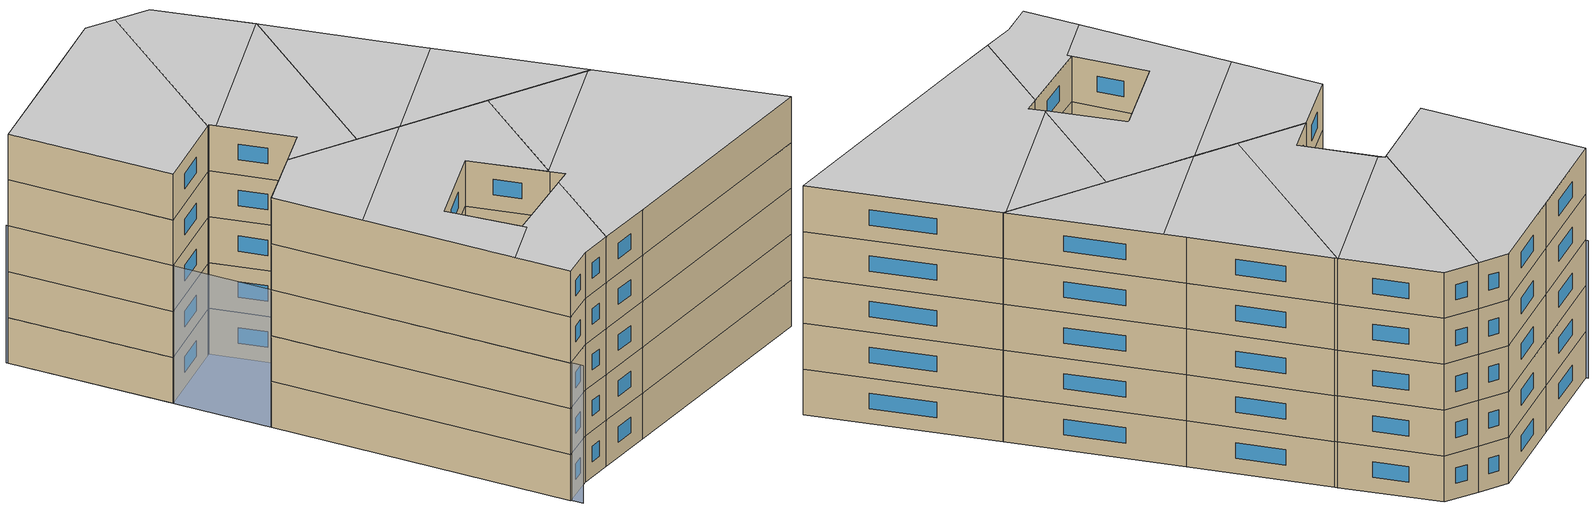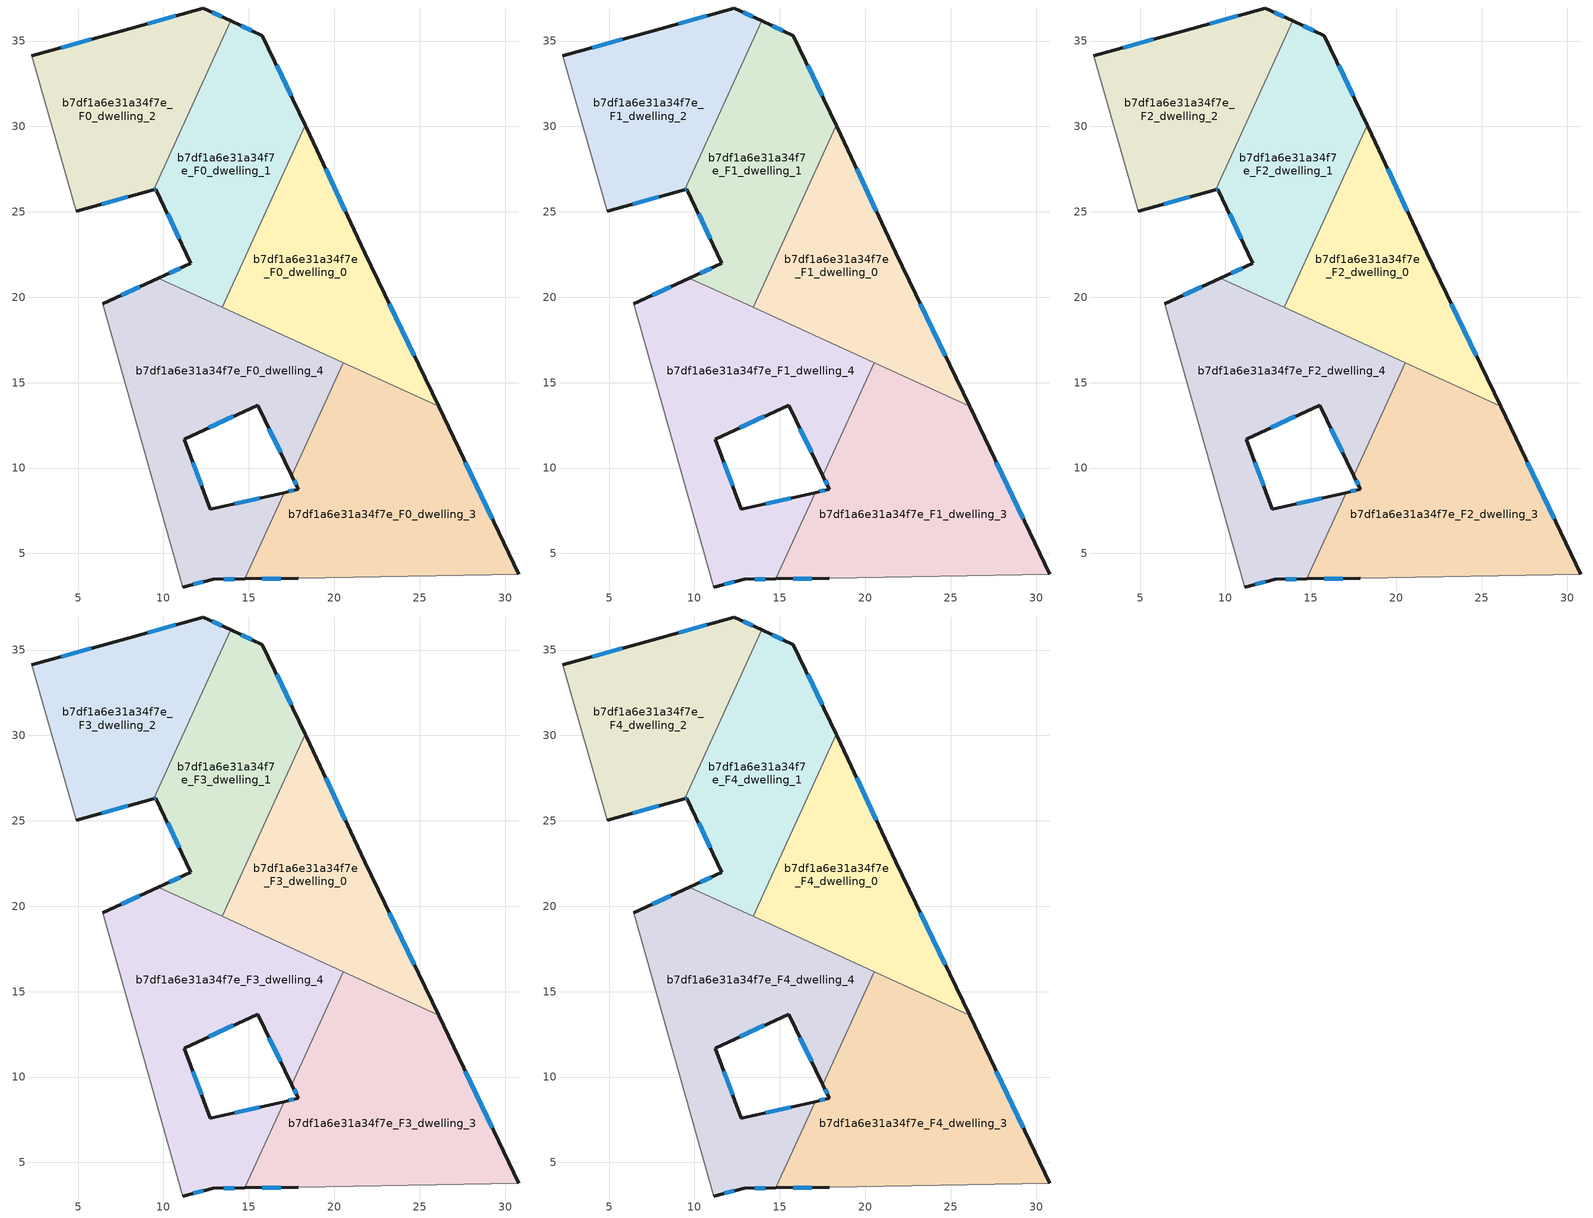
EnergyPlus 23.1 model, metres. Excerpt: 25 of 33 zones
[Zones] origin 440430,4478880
b7df1a6e31a34f7e_F0_dwelling_0
 floor ground (EU_floor_Construction): 18.37,29.95 21.79,22.61 26.11,13.6 13.43,19.4 18.31,30.07 z0
 wall outside (EU_wall_Construction): 26.11,13.6 21.79,22.61 18.37,29.95 18.31,30.07 z0:3
 wall to b7df1a6e31a34f7e_F0_dwelling_1 (EU_wall_Construction): 18.31,30.07 13.43,19.4 z0:3
 wall to b7df1a6e31a34f7e_F0_dwelling_4 (EU_wall_Construction): 13.43,19.4 20.54,16.15 z0:3
 wall to b7df1a6e31a34f7e_F0_dwelling_3 (EU_wall_Construction): 20.54,16.15 26.11,13.6 z0:3
 window (EU_Window_Construction): 20.66,25.04 19.5,27.52 / 24.68,16.59 23.22,19.62 z0.99:2.01
b7df1a6e31a34f7e_F0_dwelling_1
 floor ground (EU_floor_Construction): 15.78,35.31 18.31,30.07 13.43,19.4 9.71,21.11 11.6,21.98 9.56,26.33 9.42,26.29 13.94,36.17 z0
 wall outside (EU_wall_Construction): 18.31,30.07 15.78,35.31 13.94,36.17 / 9.56,26.33 11.6,21.98 9.71,21.11 / 9.56,26.33 9.42,26.29 z0:3
 wall to b7df1a6e31a34f7e_F0_dwelling_2 (EU_wall_Construction): 13.94,36.17 9.42,26.29 z0:3
 wall to b7df1a6e31a34f7e_F0_dwelling_4 (EU_wall_Construction): 9.71,21.11 13.43,19.4 z0:3
 window (EU_Window_Construction): 15.17,35.6 14.55,35.89 / 17.47,31.81 16.62,33.57 / 10.98,21.69 10.34,21.4 / 10.24,24.89 10.93,23.42 / 9.51,26.32 9.47,26.31 z0.99:2.01
b7df1a6e31a34f7e_F0_dwelling_2
 floor ground (EU_floor_Construction): 13.94,36.17 9.42,26.29 4.89,25.03 2.27,34.14 7.49,35.58 12.32,36.94 z0
 wall outside (EU_wall_Construction): 13.94,36.17 12.32,36.94 7.49,35.58 2.27,34.14 / 4.89,25.03 9.42,26.29 z0:3
 wall adiabatic (EU_wall_Construction): 2.27,34.14 4.89,25.03 z0:3
 window (EU_Window_Construction): 10.72,36.49 9.09,36.03 / 13.4,36.43 12.85,36.68 / 6.39,25.45 7.92,25.87 / 5.76,35.1 4,34.62 z0.99:2.01
b7df1a6e31a34f7e_F0_dwelling_3
 floor ground (EU_floor_Construction): 26.11,13.6 30.82,3.78 17.9,3.53 14.75,3.5 17.07,8.56 17.9,8.75 17.52,9.55 20.54,16.15 z0
 wall outside (EU_wall_Construction): 14.75,3.5 17.9,3.53 / 17.52,9.55 17.9,8.75 17.07,8.56 / 30.82,3.78 26.11,13.6 z0:3
 wall to b7df1a6e31a34f7e_F0_dwelling_4 (EU_wall_Construction): 17.07,8.56 14.75,3.5 / 20.54,16.15 17.52,9.55 z0:3
 wall adiabatic (EU_wall_Construction): 17.9,3.53 30.82,3.78 z0:3
 window (EU_Window_Construction): 15.79,3.51 16.86,3.52 / 17.62,8.69 17.34,8.63 / 17.64,9.28 17.77,9.01 / 29.26,7.03 27.67,10.35 z0.99:2.01
b7df1a6e31a34f7e_F0_dwelling_4
 floor ground (EU_floor_Construction): 20.54,16.15 17.52,9.55 15.52,13.68 11.23,11.69 12.74,7.59 17.07,8.56 14.75,3.5 12.92,3.48 11.14,3.03 6.44,19.61 9.71,21.11 z0
 wall outside (EU_wall_Construction): 17.07,8.56 12.74,7.59 11.23,11.69 15.52,13.68 17.52,9.55 / 11.14,3.03 12.92,3.48 14.75,3.5 / 9.71,21.11 6.44,19.61 z0:3
 wall adiabatic (EU_wall_Construction): 6.44,19.61 11.14,3.03 z0:3
 window (EU_Window_Construction): 16.18,12.31 16.85,10.92 / 12.65,12.35 14.09,13.02 / 12.24,8.95 11.73,10.33 / 15.63,8.24 14.17,7.91 / 13.53,3.49 14.14,3.5 / 11.73,3.18 12.33,3.33 / 8.62,20.61 7.52,20.11 z0.99:2.01
b7df1a6e31a34f7e_F1_dwelling_0
 floor to b7df1a6e31a34f7e_F0_dwelling_0 (EU_floor_Construction): 18.37,29.95 21.79,22.61 26.11,13.6 13.43,19.4 18.31,30.07 z3
 wall outside (EU_wall_Construction): 26.11,13.6 21.79,22.61 18.37,29.95 18.31,30.07 z3:6
 wall to b7df1a6e31a34f7e_F1_dwelling_1 (EU_wall_Construction): 18.31,30.07 13.43,19.4 z3:6
 wall to b7df1a6e31a34f7e_F1_dwelling_4 (EU_wall_Construction): 13.43,19.4 20.54,16.15 z3:6
 wall to b7df1a6e31a34f7e_F1_dwelling_3 (EU_wall_Construction): 20.54,16.15 26.11,13.6 z3:6
 window (EU_Window_Construction): 20.66,25.04 19.5,27.52 / 24.68,16.59 23.22,19.62 z3.99:5.01
b7df1a6e31a34f7e_F1_dwelling_1
 floor to b7df1a6e31a34f7e_F0_dwelling_1 (EU_floor_Construction): 15.78,35.31 18.31,30.07 13.43,19.4 9.71,21.11 11.6,21.98 9.56,26.33 9.42,26.29 13.94,36.17 z3
 wall outside (EU_wall_Construction): 18.31,30.07 15.78,35.31 13.94,36.17 / 9.56,26.33 11.6,21.98 9.71,21.11 / 9.56,26.33 9.42,26.29 z3:6
 wall to b7df1a6e31a34f7e_F1_dwelling_2 (EU_wall_Construction): 13.94,36.17 9.42,26.29 z3:6
 wall to b7df1a6e31a34f7e_F1_dwelling_4 (EU_wall_Construction): 9.71,21.11 13.43,19.4 z3:6
 window (EU_Window_Construction): 15.17,35.6 14.55,35.89 / 17.47,31.81 16.62,33.57 / 10.98,21.69 10.34,21.4 / 10.24,24.89 10.93,23.42 / 9.51,26.32 9.47,26.31 z3.99:5.01
b7df1a6e31a34f7e_F1_dwelling_2
 floor to b7df1a6e31a34f7e_F0_dwelling_2 (EU_floor_Construction): 13.94,36.17 9.42,26.29 4.89,25.03 2.27,34.14 7.49,35.58 12.32,36.94 z3
 wall outside (EU_wall_Construction): 13.94,36.17 12.32,36.94 7.49,35.58 2.27,34.14 / 4.89,25.03 9.42,26.29 z3:6
 wall adiabatic (EU_wall_Construction): 2.27,34.14 4.89,25.03 z3:6
 window (EU_Window_Construction): 10.72,36.49 9.09,36.03 / 13.4,36.43 12.85,36.68 / 6.39,25.45 7.92,25.87 / 5.76,35.1 4,34.62 z3.99:5.01
b7df1a6e31a34f7e_F1_dwelling_3
 floor to b7df1a6e31a34f7e_F0_dwelling_3 (EU_floor_Construction): 26.11,13.6 30.82,3.78 17.9,3.53 14.75,3.5 17.07,8.56 17.9,8.75 17.52,9.55 20.54,16.15 z3
 wall outside (EU_wall_Construction): 14.75,3.5 17.9,3.53 / 17.52,9.55 17.9,8.75 17.07,8.56 / 30.82,3.78 26.11,13.6 z3:6
 wall to b7df1a6e31a34f7e_F1_dwelling_4 (EU_wall_Construction): 17.07,8.56 14.75,3.5 / 20.54,16.15 17.52,9.55 z3:6
 wall adiabatic (EU_wall_Construction): 17.9,3.53 30.82,3.78 z3:6
 window (EU_Window_Construction): 15.79,3.51 16.86,3.52 / 17.62,8.69 17.34,8.63 / 17.64,9.28 17.77,9.01 / 29.26,7.03 27.67,10.35 z3.99:5.01
b7df1a6e31a34f7e_F1_dwelling_4
 floor to b7df1a6e31a34f7e_F0_dwelling_4 (EU_floor_Construction): 20.54,16.15 17.52,9.55 15.52,13.68 11.23,11.69 12.74,7.59 17.07,8.56 14.75,3.5 12.92,3.48 11.14,3.03 6.44,19.61 9.71,21.11 z3
 wall outside (EU_wall_Construction): 17.07,8.56 12.74,7.59 11.23,11.69 15.52,13.68 17.52,9.55 / 11.14,3.03 12.92,3.48 14.75,3.5 / 9.71,21.11 6.44,19.61 z3:6
 wall adiabatic (EU_wall_Construction): 6.44,19.61 11.14,3.03 z3:6
 window (EU_Window_Construction): 16.18,12.31 16.85,10.92 / 12.65,12.35 14.09,13.02 / 12.24,8.95 11.73,10.33 / 15.63,8.24 14.17,7.91 / 13.53,3.49 14.14,3.5 / 11.73,3.18 12.33,3.33 / 8.62,20.61 7.52,20.11 z3.99:5.01
b7df1a6e31a34f7e_F2_dwelling_0
 floor to b7df1a6e31a34f7e_F1_dwelling_0 (EU_floor_Construction): 18.37,29.95 21.79,22.61 26.11,13.6 13.43,19.4 18.31,30.07 z6
 wall outside (EU_wall_Construction): 26.11,13.6 21.79,22.61 18.37,29.95 18.31,30.07 z6:9
 wall to b7df1a6e31a34f7e_F2_dwelling_1 (EU_wall_Construction): 18.31,30.07 13.43,19.4 z6:9
 wall to b7df1a6e31a34f7e_F2_dwelling_4 (EU_wall_Construction): 13.43,19.4 20.54,16.15 z6:9
 wall to b7df1a6e31a34f7e_F2_dwelling_3 (EU_wall_Construction): 20.54,16.15 26.11,13.6 z6:9
 window (EU_Window_Construction): 20.66,25.04 19.5,27.52 / 24.68,16.59 23.22,19.62 z6.99:8.01
b7df1a6e31a34f7e_F2_dwelling_1
 floor to b7df1a6e31a34f7e_F1_dwelling_1 (EU_floor_Construction): 15.78,35.31 18.31,30.07 13.43,19.4 9.71,21.11 11.6,21.98 9.56,26.33 9.42,26.29 13.94,36.17 z6
 wall outside (EU_wall_Construction): 18.31,30.07 15.78,35.31 13.94,36.17 / 9.56,26.33 11.6,21.98 9.71,21.11 / 9.56,26.33 9.42,26.29 z6:9
 wall to b7df1a6e31a34f7e_F2_dwelling_2 (EU_wall_Construction): 13.94,36.17 9.42,26.29 z6:9
 wall to b7df1a6e31a34f7e_F2_dwelling_4 (EU_wall_Construction): 9.71,21.11 13.43,19.4 z6:9
 window (EU_Window_Construction): 15.17,35.6 14.55,35.89 / 17.47,31.81 16.62,33.57 / 10.98,21.69 10.34,21.4 / 10.24,24.89 10.93,23.42 / 9.51,26.32 9.47,26.31 z6.99:8.01
b7df1a6e31a34f7e_F2_dwelling_2
 floor to b7df1a6e31a34f7e_F1_dwelling_2 (EU_floor_Construction): 13.94,36.17 9.42,26.29 4.89,25.03 2.27,34.14 7.49,35.58 12.32,36.94 z6
 wall outside (EU_wall_Construction): 13.94,36.17 12.32,36.94 7.49,35.58 2.27,34.14 / 4.89,25.03 9.42,26.29 z6:9
 wall adiabatic (EU_wall_Construction): 2.27,34.14 4.89,25.03 z6:9
 window (EU_Window_Construction): 10.72,36.49 9.09,36.03 / 13.4,36.43 12.85,36.68 / 6.39,25.45 7.92,25.87 / 5.76,35.1 4,34.62 z6.99:8.01
b7df1a6e31a34f7e_F2_dwelling_3
 floor to b7df1a6e31a34f7e_F1_dwelling_3 (EU_floor_Construction): 26.11,13.6 30.82,3.78 17.9,3.53 14.75,3.5 17.07,8.56 17.9,8.75 17.52,9.55 20.54,16.15 z6
 wall outside (EU_wall_Construction): 14.75,3.5 17.9,3.53 / 17.52,9.55 17.9,8.75 17.07,8.56 / 30.82,3.78 26.11,13.6 z6:9
 wall to b7df1a6e31a34f7e_F2_dwelling_4 (EU_wall_Construction): 17.07,8.56 14.75,3.5 / 20.54,16.15 17.52,9.55 z6:9
 wall adiabatic (EU_wall_Construction): 17.9,3.53 30.82,3.78 z6:9
 window (EU_Window_Construction): 15.79,3.51 16.86,3.52 / 17.62,8.69 17.34,8.63 / 17.64,9.28 17.77,9.01 / 29.26,7.03 27.67,10.35 z6.99:8.01
b7df1a6e31a34f7e_F2_dwelling_4
 floor to b7df1a6e31a34f7e_F1_dwelling_4 (EU_floor_Construction): 20.54,16.15 17.52,9.55 15.52,13.68 11.23,11.69 12.74,7.59 17.07,8.56 14.75,3.5 12.92,3.48 11.14,3.03 6.44,19.61 9.71,21.11 z6
 wall outside (EU_wall_Construction): 17.07,8.56 12.74,7.59 11.23,11.69 15.52,13.68 17.52,9.55 / 11.14,3.03 12.92,3.48 14.75,3.5 / 9.71,21.11 6.44,19.61 z6:9
 wall adiabatic (EU_wall_Construction): 6.44,19.61 11.14,3.03 z6:9
 window (EU_Window_Construction): 16.18,12.31 16.85,10.92 / 12.65,12.35 14.09,13.02 / 12.24,8.95 11.73,10.33 / 15.63,8.24 14.17,7.91 / 13.53,3.49 14.14,3.5 / 11.73,3.18 12.33,3.33 / 8.62,20.61 7.52,20.11 z6.99:8.01
b7df1a6e31a34f7e_F3_dwelling_0
 floor to b7df1a6e31a34f7e_F2_dwelling_0 (EU_floor_Construction): 18.37,29.95 21.79,22.61 26.11,13.6 13.43,19.4 18.31,30.07 z9
 wall outside (EU_wall_Construction): 26.11,13.6 21.79,22.61 18.37,29.95 18.31,30.07 z9:12
 wall to b7df1a6e31a34f7e_F3_dwelling_1 (EU_wall_Construction): 18.31,30.07 13.43,19.4 z9:12
 wall to b7df1a6e31a34f7e_F3_dwelling_4 (EU_wall_Construction): 13.43,19.4 20.54,16.15 z9:12
 wall to b7df1a6e31a34f7e_F3_dwelling_3 (EU_wall_Construction): 20.54,16.15 26.11,13.6 z9:12
 window (EU_Window_Construction): 20.66,25.04 19.5,27.52 / 24.68,16.59 23.22,19.62 z9.99:11.01
b7df1a6e31a34f7e_F3_dwelling_1
 floor to b7df1a6e31a34f7e_F2_dwelling_1 (EU_floor_Construction): 15.78,35.31 18.31,30.07 13.43,19.4 9.71,21.11 11.6,21.98 9.56,26.33 9.42,26.29 13.94,36.17 z9
 wall outside (EU_wall_Construction): 18.31,30.07 15.78,35.31 13.94,36.17 / 9.56,26.33 11.6,21.98 9.71,21.11 / 9.56,26.33 9.42,26.29 z9:12
 wall to b7df1a6e31a34f7e_F3_dwelling_2 (EU_wall_Construction): 13.94,36.17 9.42,26.29 z9:12
 wall to b7df1a6e31a34f7e_F3_dwelling_4 (EU_wall_Construction): 9.71,21.11 13.43,19.4 z9:12
 window (EU_Window_Construction): 15.17,35.6 14.55,35.89 / 17.47,31.81 16.62,33.57 / 10.98,21.69 10.34,21.4 / 10.24,24.89 10.93,23.42 / 9.51,26.32 9.47,26.31 z9.99:11.01
b7df1a6e31a34f7e_F3_dwelling_2
 floor to b7df1a6e31a34f7e_F2_dwelling_2 (EU_floor_Construction): 13.94,36.17 9.42,26.29 4.89,25.03 2.27,34.14 7.49,35.58 12.32,36.94 z9
 wall outside (EU_wall_Construction): 13.94,36.17 12.32,36.94 7.49,35.58 2.27,34.14 / 4.89,25.03 9.42,26.29 z9:12
 wall adiabatic (EU_wall_Construction): 2.27,34.14 4.89,25.03 z9:12
 window (EU_Window_Construction): 10.72,36.49 9.09,36.03 / 13.4,36.43 12.85,36.68 / 6.39,25.45 7.92,25.87 / 5.76,35.1 4,34.62 z9.99:11.01
b7df1a6e31a34f7e_F3_dwelling_3
 floor to b7df1a6e31a34f7e_F2_dwelling_3 (EU_floor_Construction): 26.11,13.6 30.82,3.78 17.9,3.53 14.75,3.5 17.07,8.56 17.9,8.75 17.52,9.55 20.54,16.15 z9
 wall outside (EU_wall_Construction): 14.75,3.5 17.9,3.53 / 17.52,9.55 17.9,8.75 17.07,8.56 / 30.82,3.78 26.11,13.6 z9:12
 wall to b7df1a6e31a34f7e_F3_dwelling_4 (EU_wall_Construction): 17.07,8.56 14.75,3.5 / 20.54,16.15 17.52,9.55 z9:12
 wall adiabatic (EU_wall_Construction): 17.9,3.53 30.82,3.78 z9:12
 window (EU_Window_Construction): 15.79,3.51 16.86,3.52 / 17.62,8.69 17.34,8.63 / 17.64,9.28 17.77,9.01 / 29.26,7.03 27.67,10.35 z9.99:11.01
b7df1a6e31a34f7e_F3_dwelling_4
 floor to b7df1a6e31a34f7e_F2_dwelling_4 (EU_floor_Construction): 20.54,16.15 17.52,9.55 15.52,13.68 11.23,11.69 12.74,7.59 17.07,8.56 14.75,3.5 12.92,3.48 11.14,3.03 6.44,19.61 9.71,21.11 z9
 wall outside (EU_wall_Construction): 17.07,8.56 12.74,7.59 11.23,11.69 15.52,13.68 17.52,9.55 / 11.14,3.03 12.92,3.48 14.75,3.5 / 9.71,21.11 6.44,19.61 z9:12
 wall adiabatic (EU_wall_Construction): 6.44,19.61 11.14,3.03 z9:12
 window (EU_Window_Construction): 16.18,12.31 16.85,10.92 / 12.65,12.35 14.09,13.02 / 12.24,8.95 11.73,10.33 / 15.63,8.24 14.17,7.91 / 13.53,3.49 14.14,3.5 / 11.73,3.18 12.33,3.33 / 8.62,20.61 7.52,20.11 z9.99:11.01
b7df1a6e31a34f7e_F4_dwelling_0
 floor to b7df1a6e31a34f7e_F3_dwelling_0 (EU_floor_Construction): 18.37,29.95 21.79,22.61 26.11,13.6 13.43,19.4 18.31,30.07 z12
 wall outside (EU_wall_Construction): 26.11,13.6 21.79,22.61 18.37,29.95 18.31,30.07 z12:15
 wall to b7df1a6e31a34f7e_F4_dwelling_1 (EU_wall_Construction): 18.31,30.07 13.43,19.4 z12:15
 wall to b7df1a6e31a34f7e_F4_dwelling_4 (EU_wall_Construction): 13.43,19.4 20.54,16.15 z12:15
 wall to b7df1a6e31a34f7e_F4_dwelling_3 (EU_wall_Construction): 20.54,16.15 26.11,13.6 z12:15
 window (EU_Window_Construction): 20.66,25.04 19.5,27.52 / 24.68,16.59 23.22,19.62 z12.99:14.01
 ceiling to b7df1a6e31a34f7e_F5_dwelling_2 (EU_floor_Construction): 22.33,21.48 21.79,22.61 18.37,29.95 18.31,30.07 13.43,19.4 15.77,18.33 z15
 ceiling adiabatic (EU_roof_Construction): 26.11,13.6 21.79,22.61 22.33,21.48 15.77,18.33 13.43,19.4 z15
b7df1a6e31a34f7e_F4_dwelling_1
 floor to b7df1a6e31a34f7e_F3_dwelling_1 (EU_floor_Construction): 15.78,35.31 18.31,30.07 13.43,19.4 9.71,21.11 11.6,21.98 9.56,26.33 9.42,26.29 13.94,36.17 z12
 wall outside (EU_wall_Construction): 18.31,30.07 15.78,35.31 13.94,36.17 / 9.56,26.33 11.6,21.98 9.71,21.11 / 9.56,26.33 9.42,26.29 z12:15
 wall to b7df1a6e31a34f7e_F4_dwelling_2 (EU_wall_Construction): 13.94,36.17 9.42,26.29 z12:15
 wall to b7df1a6e31a34f7e_F4_dwelling_4 (EU_wall_Construction): 9.71,21.11 13.43,19.4 z12:15
 window (EU_Window_Construction): 15.17,35.6 14.55,35.89 / 17.47,31.81 16.62,33.57 / 10.98,21.69 10.34,21.4 / 10.24,24.89 10.93,23.42 / 9.51,26.32 9.47,26.31 z12.99:14.01
 ceiling to b7df1a6e31a34f7e_F5_dwelling_3 (EU_floor_Construction): 18.29,30.12 15.78,35.31 13.94,36.17 9.42,26.29 9.56,26.33 9.71,26.01 z15
 ceiling to b7df1a6e31a34f7e_F5_dwelling_2 (EU_floor_Construction): 13.43,19.4 18.31,30.07 18.29,30.12 9.71,26.01 11.6,21.98 9.71,21.11 z15
b7df1a6e31a34f7e_F4_dwelling_2
 floor to b7df1a6e31a34f7e_F3_dwelling_2 (EU_floor_Construction): 13.94,36.17 9.42,26.29 4.89,25.03 2.27,34.14 7.49,35.58 12.32,36.94 z12
 wall outside (EU_wall_Construction): 13.94,36.17 12.32,36.94 7.49,35.58 2.27,34.14 / 4.89,25.03 9.42,26.29 z12:15
 wall adiabatic (EU_wall_Construction): 2.27,34.14 4.89,25.03 z12:15
 window (EU_Window_Construction): 10.72,36.49 9.09,36.03 / 13.4,36.43 12.85,36.68 / 6.39,25.45 7.92,25.87 / 5.76,35.1 4,34.62 z12.99:14.01
 ceiling to b7df1a6e31a34f7e_F5_dwelling_3 (EU_floor_Construction): 9.42,26.29 13.94,36.17 12.32,36.94 7.49,35.58 2.27,34.14 4.89,25.03 z15
b7df1a6e31a34f7e_F4_dwelling_3
 floor to b7df1a6e31a34f7e_F3_dwelling_3 (EU_floor_Construction): 26.11,13.6 30.82,3.78 17.9,3.53 14.75,3.5 17.07,8.56 17.9,8.75 17.52,9.55 20.54,16.15 z12
 wall outside (EU_wall_Construction): 14.75,3.5 17.9,3.53 / 17.52,9.55 17.9,8.75 17.07,8.56 / 30.82,3.78 26.11,13.6 z12:15
 wall to b7df1a6e31a34f7e_F4_dwelling_4 (EU_wall_Construction): 17.07,8.56 14.75,3.5 / 20.54,16.15 17.52,9.55 z12:15
 wall adiabatic (EU_wall_Construction): 17.9,3.53 30.82,3.78 z12:15
 window (EU_Window_Construction): 15.79,3.51 16.86,3.52 / 17.62,8.69 17.34,8.63 / 17.64,9.28 17.77,9.01 / 29.26,7.03 27.67,10.35 z12.99:14.01
 ceiling to b7df1a6e31a34f7e_F5_dwelling_0 (EU_floor_Construction): 30.82,3.78 26.11,13.6 25.96,13.67 17.56,9.64 17.52,9.55 17.9,8.75 17.07,8.56 14.75,3.5 17.9,3.53 z15
 ceiling to b7df1a6e31a34f7e_F5_dwelling_1 (EU_floor_Construction): 25.96,13.67 20.54,16.15 17.56,9.64 z15
b7df1a6e31a34f7e_F4_dwelling_4
 floor to b7df1a6e31a34f7e_F3_dwelling_4 (EU_floor_Construction): 20.54,16.15 17.52,9.55 15.52,13.68 11.23,11.69 12.74,7.59 17.07,8.56 14.75,3.5 12.92,3.48 11.14,3.03 6.44,19.61 9.71,21.11 z12
 wall outside (EU_wall_Construction): 17.07,8.56 12.74,7.59 11.23,11.69 15.52,13.68 17.52,9.55 / 11.14,3.03 12.92,3.48 14.75,3.5 / 9.71,21.11 6.44,19.61 z12:15
 wall adiabatic (EU_wall_Construction): 6.44,19.61 11.14,3.03 z12:15
 window (EU_Window_Construction): 16.18,12.31 16.85,10.92 / 12.65,12.35 14.09,13.02 / 12.24,8.95 11.73,10.33 / 15.63,8.24 14.17,7.91 / 13.53,3.49 14.14,3.5 / 11.73,3.18 12.33,3.33 / 8.62,20.61 7.52,20.11 z12.99:14.01
 ceiling to b7df1a6e31a34f7e_F5_dwelling_1 (EU_floor_Construction): 17.56,9.64 20.54,16.15 15.77,18.33 7.87,14.55 10.26,6.14 12.82,7.37 11.23,11.69 15.52,13.68 17.49,9.61 z15
 ceiling to b7df1a6e31a34f7e_F5_dwelling_0 (EU_floor_Construction): 14.75,3.5 17.07,8.56 12.74,7.59 12.82,7.37 10.26,6.14 11.14,3.03 12.92,3.48 z15
 ceiling to b7df1a6e31a34f7e_F5_dwelling_2 (EU_floor_Construction): 15.77,18.33 9.71,21.11 6.44,19.61 7.87,14.55 z15
shading: 2.25,34.28 11.37,2.36 z0:9
[Building]
EU S2 Campaign: North Axis=0; Terrain=City; Solar Distribution=FullExterior
[Site:Location]
Madrid: Latitude=40.5; Longitude=-3.5; Time Zone=1; Elevation=609
[SizingPeriod:WeatherFileDays]
AnnualSizingPeriod: Begin Month=1; Begin Day of Month=1; End Month=12; End Day of Month=31; Day of Week for Start Day=Monday; Use Weather File Daylight Saving Period=No; Use Weather File Rain and Snow Indicators=No
[MATERIAL]
EU_InternalMass_Material: Roughness=MediumRough; Thickness=0.1; Conductivity=1; Density=1800; Specific Heat=900; Thermal Absorptance=0.9; Solar Absorptance=0.7; Visible Absorptance=0.7
[MATERIAL:NOMASS] Roughness=MediumRough; Thermal Absorptance=0.9; Solar Absorptance=0.7; Visible Absorptance=0.7
Name | Thermal Resistance
EU_wall_NoMass | 0.609216
EU_roof_NoMass | 0.513268
EU_floor_NoMass | 0.568163
[WINDOWMATERIAL:SIMPLEGLAZINGSYSTEM]
EU_Window_SimpleGlazing: UFactor=5.50606; Solar Heat Gain Coefficient=0.85; Visible Transmittance=0.85
[CONSTRUCTION]
EU_wall_Construction: EU_wall_NoMass
EU_roof_Construction: EU_roof_NoMass
EU_floor_Construction: EU_floor_NoMass
EU_InternalMass_Construction: EU_InternalMass_Material
EU_Window_Construction: EU_Window_SimpleGlazing
[ZONE] Type=1; Multiplier=1; Ceiling Height=autocalculate; Floor Area=autocalculate; Part of Total Floor Area=Yes
Name | Volume
b7df1a6e31a34f7e_F0_dwelling_0; b7df1a6e31a34f7e_F1_dwelling_0; b7df1a6e31a34f7e_F2_dwelling_0; b7df1a6e31a34f7e_F3_dwelling_0; b7df1a6e31a34f7e_F4_dwelling_0 | 244.032
b7df1a6e31a34f7e_F0_dwelling_1; b7df1a6e31a34f7e_F1_dwelling_1; b7df1a6e31a34f7e_F2_dwelling_1; b7df1a6e31a34f7e_F3_dwelling_1; b7df1a6e31a34f7e_F4_dwelling_1 | 244.052
b7df1a6e31a34f7e_F0_dwelling_2; b7df1a6e31a34f7e_F1_dwelling_2; b7df1a6e31a34f7e_F2_dwelling_2; b7df1a6e31a34f7e_F3_dwelling_2; b7df1a6e31a34f7e_F4_dwelling_2 | 244.014
b7df1a6e31a34f7e_F0_dwelling_3; b7df1a6e31a34f7e_F1_dwelling_3; b7df1a6e31a34f7e_F2_dwelling_3; b7df1a6e31a34f7e_F3_dwelling_3; b7df1a6e31a34f7e_F4_dwelling_3 | 366.036
b7df1a6e31a34f7e_F0_dwelling_4; b7df1a6e31a34f7e_F1_dwelling_4; b7df1a6e31a34f7e_F2_dwelling_4; b7df1a6e31a34f7e_F3_dwelling_4; b7df1a6e31a34f7e_F4_dwelling_4 | 366.024
[INTERNALMASS] Construction=EU_InternalMass_Construction
Name | Zone or ZoneList | Surface Area
b7df1a6e31a34f7e_F0_dwelling_0_EU_InternalMass | b7df1a6e31a34f7e_F0_dwelling_0 | 81.344
b7df1a6e31a34f7e_F0_dwelling_1_EU_InternalMass | b7df1a6e31a34f7e_F0_dwelling_1 | 81.3508
b7df1a6e31a34f7e_F0_dwelling_2_EU_InternalMass | b7df1a6e31a34f7e_F0_dwelling_2 | 81.3383
b7df1a6e31a34f7e_F0_dwelling_3_EU_InternalMass | b7df1a6e31a34f7e_F0_dwelling_3 | 122.012
b7df1a6e31a34f7e_F0_dwelling_4_EU_InternalMass | b7df1a6e31a34f7e_F0_dwelling_4 | 122.008
b7df1a6e31a34f7e_F1_dwelling_0_EU_InternalMass | b7df1a6e31a34f7e_F1_dwelling_0 | 81.344
b7df1a6e31a34f7e_F1_dwelling_1_EU_InternalMass | b7df1a6e31a34f7e_F1_dwelling_1 | 81.3508
b7df1a6e31a34f7e_F1_dwelling_2_EU_InternalMass | b7df1a6e31a34f7e_F1_dwelling_2 | 81.3383
b7df1a6e31a34f7e_F1_dwelling_3_EU_InternalMass | b7df1a6e31a34f7e_F1_dwelling_3 | 122.012
b7df1a6e31a34f7e_F1_dwelling_4_EU_InternalMass | b7df1a6e31a34f7e_F1_dwelling_4 | 122.008
b7df1a6e31a34f7e_F2_dwelling_0_EU_InternalMass | b7df1a6e31a34f7e_F2_dwelling_0 | 81.344
b7df1a6e31a34f7e_F2_dwelling_1_EU_InternalMass | b7df1a6e31a34f7e_F2_dwelling_1 | 81.3508
b7df1a6e31a34f7e_F2_dwelling_2_EU_InternalMass | b7df1a6e31a34f7e_F2_dwelling_2 | 81.3383
b7df1a6e31a34f7e_F2_dwelling_3_EU_InternalMass | b7df1a6e31a34f7e_F2_dwelling_3 | 122.012
b7df1a6e31a34f7e_F2_dwelling_4_EU_InternalMass | b7df1a6e31a34f7e_F2_dwelling_4 | 122.008
b7df1a6e31a34f7e_F3_dwelling_0_EU_InternalMass | b7df1a6e31a34f7e_F3_dwelling_0 | 81.344
b7df1a6e31a34f7e_F3_dwelling_1_EU_InternalMass | b7df1a6e31a34f7e_F3_dwelling_1 | 81.3508
b7df1a6e31a34f7e_F3_dwelling_2_EU_InternalMass | b7df1a6e31a34f7e_F3_dwelling_2 | 81.3383
b7df1a6e31a34f7e_F3_dwelling_3_EU_InternalMass | b7df1a6e31a34f7e_F3_dwelling_3 | 122.012
b7df1a6e31a34f7e_F3_dwelling_4_EU_InternalMass | b7df1a6e31a34f7e_F3_dwelling_4 | 122.008
b7df1a6e31a34f7e_F4_dwelling_0_EU_InternalMass | b7df1a6e31a34f7e_F4_dwelling_0 | 81.344
b7df1a6e31a34f7e_F4_dwelling_1_EU_InternalMass | b7df1a6e31a34f7e_F4_dwelling_1 | 81.3508
b7df1a6e31a34f7e_F4_dwelling_2_EU_InternalMass | b7df1a6e31a34f7e_F4_dwelling_2 | 81.3383
b7df1a6e31a34f7e_F4_dwelling_3_EU_InternalMass | b7df1a6e31a34f7e_F4_dwelling_3 | 122.012
b7df1a6e31a34f7e_F4_dwelling_4_EU_InternalMass | b7df1a6e31a34f7e_F4_dwelling_4 | 122.008
[OTHEREQUIPMENT] Fuel Type=Electricity; Design Level Calculation Method=Watts/Area; Power per Zone Floor Area=1; Fraction Latent=0; Fraction Radiant=0; Fraction Lost=0; Carbon Dioxide Generation Rate=0; EndUse Subcategory=EU_Step8_InternalGains
Name | Zone or ZoneList or Space or SpaceList | Schedule
EU_Step8_InternalGain_b7df1a6e31a34f7e_F0_dwelling_0_f000 | b7df1a6e31a34f7e_F0_dwelling_0 | EU_Step8_GainSchedule_b7df1a6e31a34f7e_F0_dwelling_0_f000
EU_Step8_InternalGain_b7df1a6e31a34f7e_F0_dwelling_1_f000 | b7df1a6e31a34f7e_F0_dwelling_1 | EU_Step8_GainSchedule_b7df1a6e31a34f7e_F0_dwelling_1_f000
EU_Step8_InternalGain_b7df1a6e31a34f7e_F0_dwelling_2_f000 | b7df1a6e31a34f7e_F0_dwelling_2 | EU_Step8_GainSchedule_b7df1a6e31a34f7e_F0_dwelling_2_f000
EU_Step8_InternalGain_b7df1a6e31a34f7e_F0_dwelling_3_f000 | b7df1a6e31a34f7e_F0_dwelling_3 | EU_Step8_GainSchedule_b7df1a6e31a34f7e_F0_dwelling_3_f000
EU_Step8_InternalGain_b7df1a6e31a34f7e_F0_dwelling_4_f000 | b7df1a6e31a34f7e_F0_dwelling_4 | EU_Step8_GainSchedule_b7df1a6e31a34f7e_F0_dwelling_4_f000
EU_Step8_InternalGain_b7df1a6e31a34f7e_F1_dwelling_0_f000 | b7df1a6e31a34f7e_F1_dwelling_0 | EU_Step8_GainSchedule_b7df1a6e31a34f7e_F1_dwelling_0_f000
EU_Step8_InternalGain_b7df1a6e31a34f7e_F1_dwelling_1_f000 | b7df1a6e31a34f7e_F1_dwelling_1 | EU_Step8_GainSchedule_b7df1a6e31a34f7e_F1_dwelling_1_f000
EU_Step8_InternalGain_b7df1a6e31a34f7e_F1_dwelling_2_f000 | b7df1a6e31a34f7e_F1_dwelling_2 | EU_Step8_GainSchedule_b7df1a6e31a34f7e_F1_dwelling_2_f000
EU_Step8_InternalGain_b7df1a6e31a34f7e_F1_dwelling_3_f000 | b7df1a6e31a34f7e_F1_dwelling_3 | EU_Step8_GainSchedule_b7df1a6e31a34f7e_F1_dwelling_3_f000
EU_Step8_InternalGain_b7df1a6e31a34f7e_F1_dwelling_4_f000 | b7df1a6e31a34f7e_F1_dwelling_4 | EU_Step8_GainSchedule_b7df1a6e31a34f7e_F1_dwelling_4_f000
EU_Step8_InternalGain_b7df1a6e31a34f7e_F2_dwelling_0_f000 | b7df1a6e31a34f7e_F2_dwelling_0 | EU_Step8_GainSchedule_b7df1a6e31a34f7e_F2_dwelling_0_f000
EU_Step8_InternalGain_b7df1a6e31a34f7e_F2_dwelling_1_f000 | b7df1a6e31a34f7e_F2_dwelling_1 | EU_Step8_GainSchedule_b7df1a6e31a34f7e_F2_dwelling_1_f000
EU_Step8_InternalGain_b7df1a6e31a34f7e_F2_dwelling_2_f000 | b7df1a6e31a34f7e_F2_dwelling_2 | EU_Step8_GainSchedule_b7df1a6e31a34f7e_F2_dwelling_2_f000
EU_Step8_InternalGain_b7df1a6e31a34f7e_F2_dwelling_3_f000 | b7df1a6e31a34f7e_F2_dwelling_3 | EU_Step8_GainSchedule_b7df1a6e31a34f7e_F2_dwelling_3_f000
EU_Step8_InternalGain_b7df1a6e31a34f7e_F2_dwelling_4_f000 | b7df1a6e31a34f7e_F2_dwelling_4 | EU_Step8_GainSchedule_b7df1a6e31a34f7e_F2_dwelling_4_f000
EU_Step8_InternalGain_b7df1a6e31a34f7e_F3_dwelling_0_f000 | b7df1a6e31a34f7e_F3_dwelling_0 | EU_Step8_GainSchedule_b7df1a6e31a34f7e_F3_dwelling_0_f000
EU_Step8_InternalGain_b7df1a6e31a34f7e_F3_dwelling_1_f000 | b7df1a6e31a34f7e_F3_dwelling_1 | EU_Step8_GainSchedule_b7df1a6e31a34f7e_F3_dwelling_1_f000
EU_Step8_InternalGain_b7df1a6e31a34f7e_F3_dwelling_2_f000 | b7df1a6e31a34f7e_F3_dwelling_2 | EU_Step8_GainSchedule_b7df1a6e31a34f7e_F3_dwelling_2_f000
EU_Step8_InternalGain_b7df1a6e31a34f7e_F3_dwelling_3_f000 | b7df1a6e31a34f7e_F3_dwelling_3 | EU_Step8_GainSchedule_b7df1a6e31a34f7e_F3_dwelling_3_f000
EU_Step8_InternalGain_b7df1a6e31a34f7e_F3_dwelling_4_f000 | b7df1a6e31a34f7e_F3_dwelling_4 | EU_Step8_GainSchedule_b7df1a6e31a34f7e_F3_dwelling_4_f000
EU_Step8_InternalGain_b7df1a6e31a34f7e_F4_dwelling_0_f000 | b7df1a6e31a34f7e_F4_dwelling_0 | EU_Step8_GainSchedule_b7df1a6e31a34f7e_F4_dwelling_0_f000
EU_Step8_InternalGain_b7df1a6e31a34f7e_F4_dwelling_1_f000 | b7df1a6e31a34f7e_F4_dwelling_1 | EU_Step8_GainSchedule_b7df1a6e31a34f7e_F4_dwelling_1_f000
EU_Step8_InternalGain_b7df1a6e31a34f7e_F4_dwelling_2_f000 | b7df1a6e31a34f7e_F4_dwelling_2 | EU_Step8_GainSchedule_b7df1a6e31a34f7e_F4_dwelling_2_f000
EU_Step8_InternalGain_b7df1a6e31a34f7e_F4_dwelling_3_f000 | b7df1a6e31a34f7e_F4_dwelling_3 | EU_Step8_GainSchedule_b7df1a6e31a34f7e_F4_dwelling_3_f000
EU_Step8_InternalGain_b7df1a6e31a34f7e_F4_dwelling_4_f000 | b7df1a6e31a34f7e_F4_dwelling_4 | EU_Step8_GainSchedule_b7df1a6e31a34f7e_F4_dwelling_4_f000
[ZONEVENTILATION:DESIGNFLOWRATE] Schedule=EU_AlwaysOn; Design Flow Rate Calculation Method=AirChanges/Hour; Air Changes per Hour=0.752966; Ventilation Type=Natural; Fan Pressure Rise=0; Fan Total Efficiency=1; Constant Term Coefficient=1; Temperature Term Coefficient=0; Velocity Term Coefficient=0; Velocity Squared Term Coefficient=0; Minimum Indoor Temperature=-100; Maximum Indoor Temperature=100; Delta Temperature=-100; Minimum Outdoor Temperature=-100; Maximum Outdoor Temperature=100; Maximum Wind Speed=40
Name | Zone or ZoneList or Space or SpaceList
EU_ConstantAir_b7df1a6e31a34f7e_F0_dwelling_0 | b7df1a6e31a34f7e_F0_dwelling_0
EU_ConstantAir_b7df1a6e31a34f7e_F0_dwelling_1 | b7df1a6e31a34f7e_F0_dwelling_1
EU_ConstantAir_b7df1a6e31a34f7e_F0_dwelling_2 | b7df1a6e31a34f7e_F0_dwelling_2
EU_ConstantAir_b7df1a6e31a34f7e_F0_dwelling_3 | b7df1a6e31a34f7e_F0_dwelling_3
EU_ConstantAir_b7df1a6e31a34f7e_F0_dwelling_4 | b7df1a6e31a34f7e_F0_dwelling_4
EU_ConstantAir_b7df1a6e31a34f7e_F1_dwelling_0 | b7df1a6e31a34f7e_F1_dwelling_0
EU_ConstantAir_b7df1a6e31a34f7e_F1_dwelling_1 | b7df1a6e31a34f7e_F1_dwelling_1
EU_ConstantAir_b7df1a6e31a34f7e_F1_dwelling_2 | b7df1a6e31a34f7e_F1_dwelling_2
EU_ConstantAir_b7df1a6e31a34f7e_F1_dwelling_3 | b7df1a6e31a34f7e_F1_dwelling_3
EU_ConstantAir_b7df1a6e31a34f7e_F1_dwelling_4 | b7df1a6e31a34f7e_F1_dwelling_4
EU_ConstantAir_b7df1a6e31a34f7e_F2_dwelling_0 | b7df1a6e31a34f7e_F2_dwelling_0
EU_ConstantAir_b7df1a6e31a34f7e_F2_dwelling_1 | b7df1a6e31a34f7e_F2_dwelling_1
EU_ConstantAir_b7df1a6e31a34f7e_F2_dwelling_2 | b7df1a6e31a34f7e_F2_dwelling_2
EU_ConstantAir_b7df1a6e31a34f7e_F2_dwelling_3 | b7df1a6e31a34f7e_F2_dwelling_3
EU_ConstantAir_b7df1a6e31a34f7e_F2_dwelling_4 | b7df1a6e31a34f7e_F2_dwelling_4
EU_ConstantAir_b7df1a6e31a34f7e_F3_dwelling_0 | b7df1a6e31a34f7e_F3_dwelling_0
EU_ConstantAir_b7df1a6e31a34f7e_F3_dwelling_1 | b7df1a6e31a34f7e_F3_dwelling_1
EU_ConstantAir_b7df1a6e31a34f7e_F3_dwelling_2 | b7df1a6e31a34f7e_F3_dwelling_2
EU_ConstantAir_b7df1a6e31a34f7e_F3_dwelling_3 | b7df1a6e31a34f7e_F3_dwelling_3
EU_ConstantAir_b7df1a6e31a34f7e_F3_dwelling_4 | b7df1a6e31a34f7e_F3_dwelling_4
EU_ConstantAir_b7df1a6e31a34f7e_F4_dwelling_0 | b7df1a6e31a34f7e_F4_dwelling_0
EU_ConstantAir_b7df1a6e31a34f7e_F4_dwelling_1 | b7df1a6e31a34f7e_F4_dwelling_1
EU_ConstantAir_b7df1a6e31a34f7e_F4_dwelling_2 | b7df1a6e31a34f7e_F4_dwelling_2
EU_ConstantAir_b7df1a6e31a34f7e_F4_dwelling_3 | b7df1a6e31a34f7e_F4_dwelling_3
EU_ConstantAir_b7df1a6e31a34f7e_F4_dwelling_4 | b7df1a6e31a34f7e_F4_dwelling_4
[HVACTEMPLATE:THERMOSTAT] Constant Heating Setpoint=20; Constant Cooling Setpoint=50
EU_HeatOnly_b7df1a6e31a34f7e_F0_dwelling_0; EU_HeatOnly_b7df1a6e31a34f7e_F0_dwelling_1; EU_HeatOnly_b7df1a6e31a34f7e_F0_dwelling_2; EU_HeatOnly_b7df1a6e31a34f7e_F0_dwelling_3; EU_HeatOnly_b7df1a6e31a34f7e_F0_dwelling_4; EU_HeatOnly_b7df1a6e31a34f7e_F1_dwelling_0; EU_HeatOnly_b7df1a6e31a34f7e_F1_dwelling_1; EU_HeatOnly_b7df1a6e31a34f7e_F1_dwelling_2; EU_HeatOnly_b7df1a6e31a34f7e_F1_dwelling_3; EU_HeatOnly_b7df1a6e31a34f7e_F1_dwelling_4; EU_HeatOnly_b7df1a6e31a34f7e_F2_dwelling_0; EU_HeatOnly_b7df1a6e31a34f7e_F2_dwelling_1; EU_HeatOnly_b7df1a6e31a34f7e_F2_dwelling_2; EU_HeatOnly_b7df1a6e31a34f7e_F2_dwelling_3; EU_HeatOnly_b7df1a6e31a34f7e_F2_dwelling_4; EU_HeatOnly_b7df1a6e31a34f7e_F3_dwelling_0; EU_HeatOnly_b7df1a6e31a34f7e_F3_dwelling_1; EU_HeatOnly_b7df1a6e31a34f7e_F3_dwelling_2; EU_HeatOnly_b7df1a6e31a34f7e_F3_dwelling_3; EU_HeatOnly_b7df1a6e31a34f7e_F3_dwelling_4; EU_HeatOnly_b7df1a6e31a34f7e_F4_dwelling_0; EU_HeatOnly_b7df1a6e31a34f7e_F4_dwelling_1; EU_HeatOnly_b7df1a6e31a34f7e_F4_dwelling_2; EU_HeatOnly_b7df1a6e31a34f7e_F4_dwelling_3; EU_HeatOnly_b7df1a6e31a34f7e_F4_dwelling_4; EU_HeatOnly_b7df1a6e31a34f7e_F5_dwelling_0; EU_HeatOnly_b7df1a6e31a34f7e_F5_dwelling_1; EU_HeatOnly_b7df1a6e31a34f7e_F5_dwelling_2; EU_HeatOnly_b7df1a6e31a34f7e_F5_dwelling_3; EU_HeatOnly_b7df1a6e31a34f7e_F6_dwelling_0; EU_HeatOnly_b7df1a6e31a34f7e_F6_dwelling_1; EU_HeatOnly_b7df1a6e31a34f7e_F6_dwelling_2; EU_HeatOnly_b7df1a6e31a34f7e_F6_dwelling_3
[HVACTEMPLATE:ZONE:IDEALLOADSAIRSYSTEM] System Availability Schedule=EU_AlwaysOn; Maximum Heating Supply Air Temperature=50; Minimum Cooling Supply Air Temperature=13; Maximum Heating Supply Air Humidity Ratio=0.0156; Minimum Cooling Supply Air Humidity Ratio=0.0077; Heating Limit=NoLimit; Cooling Limit=NoLimit; Heating Availability Schedule=EU_AlwaysOn; Cooling Availability Schedule=EU_CoolingOff; Dehumidification Control Type=ConstantSensibleHeatRatio; Cooling Sensible Heat Ratio=0.7; Dehumidification Setpoint=60; Humidification Control Type=None; Humidification Setpoint=30; Outdoor Air Method=None; Outdoor Air Flow Rate per Person=0.00944; Outdoor Air Flow Rate per Zone Floor Area=0; Outdoor Air Flow Rate per Zone=0; Demand Controlled Ventilation Type=None; Outdoor Air Economizer Type=NoEconomizer; Heat Recovery Type=None; Sensible Heat Recovery Effectiveness=0.7; Latent Heat Recovery Effectiveness=0.65
Name | Template Thermostat
b7df1a6e31a34f7e_F0_dwelling_0 | EU_HeatOnly_b7df1a6e31a34f7e_F0_dwelling_0
b7df1a6e31a34f7e_F0_dwelling_1 | EU_HeatOnly_b7df1a6e31a34f7e_F0_dwelling_1
b7df1a6e31a34f7e_F0_dwelling_2 | EU_HeatOnly_b7df1a6e31a34f7e_F0_dwelling_2
b7df1a6e31a34f7e_F0_dwelling_3 | EU_HeatOnly_b7df1a6e31a34f7e_F0_dwelling_3
b7df1a6e31a34f7e_F0_dwelling_4 | EU_HeatOnly_b7df1a6e31a34f7e_F0_dwelling_4
b7df1a6e31a34f7e_F1_dwelling_0 | EU_HeatOnly_b7df1a6e31a34f7e_F1_dwelling_0
b7df1a6e31a34f7e_F1_dwelling_1 | EU_HeatOnly_b7df1a6e31a34f7e_F1_dwelling_1
b7df1a6e31a34f7e_F1_dwelling_2 | EU_HeatOnly_b7df1a6e31a34f7e_F1_dwelling_2
b7df1a6e31a34f7e_F1_dwelling_3 | EU_HeatOnly_b7df1a6e31a34f7e_F1_dwelling_3
b7df1a6e31a34f7e_F1_dwelling_4 | EU_HeatOnly_b7df1a6e31a34f7e_F1_dwelling_4
b7df1a6e31a34f7e_F2_dwelling_0 | EU_HeatOnly_b7df1a6e31a34f7e_F2_dwelling_0
b7df1a6e31a34f7e_F2_dwelling_1 | EU_HeatOnly_b7df1a6e31a34f7e_F2_dwelling_1
b7df1a6e31a34f7e_F2_dwelling_2 | EU_HeatOnly_b7df1a6e31a34f7e_F2_dwelling_2
b7df1a6e31a34f7e_F2_dwelling_3 | EU_HeatOnly_b7df1a6e31a34f7e_F2_dwelling_3
b7df1a6e31a34f7e_F2_dwelling_4 | EU_HeatOnly_b7df1a6e31a34f7e_F2_dwelling_4
b7df1a6e31a34f7e_F3_dwelling_0 | EU_HeatOnly_b7df1a6e31a34f7e_F3_dwelling_0
b7df1a6e31a34f7e_F3_dwelling_1 | EU_HeatOnly_b7df1a6e31a34f7e_F3_dwelling_1
b7df1a6e31a34f7e_F3_dwelling_2 | EU_HeatOnly_b7df1a6e31a34f7e_F3_dwelling_2
b7df1a6e31a34f7e_F3_dwelling_3 | EU_HeatOnly_b7df1a6e31a34f7e_F3_dwelling_3
b7df1a6e31a34f7e_F3_dwelling_4 | EU_HeatOnly_b7df1a6e31a34f7e_F3_dwelling_4
b7df1a6e31a34f7e_F4_dwelling_0 | EU_HeatOnly_b7df1a6e31a34f7e_F4_dwelling_0
b7df1a6e31a34f7e_F4_dwelling_1 | EU_HeatOnly_b7df1a6e31a34f7e_F4_dwelling_1
b7df1a6e31a34f7e_F4_dwelling_2 | EU_HeatOnly_b7df1a6e31a34f7e_F4_dwelling_2
b7df1a6e31a34f7e_F4_dwelling_3 | EU_HeatOnly_b7df1a6e31a34f7e_F4_dwelling_3
b7df1a6e31a34f7e_F4_dwelling_4 | EU_HeatOnly_b7df1a6e31a34f7e_F4_dwelling_4
[SIZING:ZONE] Zone Cooling Design Supply Air Temperature Input Method=SupplyAirTemperature; Zone Cooling Design Supply Air Temperature=13; Zone Heating Design Supply Air Temperature Input Method=SupplyAirTemperature; Zone Heating Design Supply Air Temperature=50; Zone Cooling Design Supply Air Humidity Ratio=0.008; Zone Heating Design Supply Air Humidity Ratio=0.008; Cooling Design Air Flow Method=DesignDay; Cooling Design Air Flow Rate=0; Cooling Minimum Air Flow per Zone Floor Area=0.000762; Cooling Minimum Air Flow=0; Cooling Minimum Air Flow Fraction=0.2; Heating Design Air Flow Method=DesignDay; Heating Design Air Flow Rate=0; Heating Maximum Air Flow per Zone Floor Area=0.002032; Heating Maximum Air Flow=0.141576; Heating Maximum Air Flow Fraction=0.3; Account for Dedicated Outdoor Air System=No; Dedicated Outdoor Air System Control Strategy=NeutralSupplyAir; Dedicated Outdoor Air Low Setpoint Temperature for Design=autosize; Dedicated Outdoor Air High Setpoint Temperature for Design=autosize; Zone Load Sizing Method=Sensible Load Only No Latent Load; Zone Latent Cooling Design Supply Air Humidity Ratio Input Method=HumidityRatioDifference; Zone Cooling Design Supply Air Humidity Ratio Difference=0.005; Zone Latent Heating Design Supply Air Humidity Ratio Input Method=HumidityRatioDifference; Zone Humidification Design Supply Air Humidity Ratio Difference=0.005
b7df1a6e31a34f7e_F0_dwelling_0; b7df1a6e31a34f7e_F0_dwelling_1; b7df1a6e31a34f7e_F0_dwelling_2; b7df1a6e31a34f7e_F0_dwelling_3; b7df1a6e31a34f7e_F0_dwelling_4; b7df1a6e31a34f7e_F1_dwelling_0; b7df1a6e31a34f7e_F1_dwelling_1; b7df1a6e31a34f7e_F1_dwelling_2; b7df1a6e31a34f7e_F1_dwelling_3; b7df1a6e31a34f7e_F1_dwelling_4; b7df1a6e31a34f7e_F2_dwelling_0; b7df1a6e31a34f7e_F2_dwelling_1; b7df1a6e31a34f7e_F2_dwelling_2; b7df1a6e31a34f7e_F2_dwelling_3; b7df1a6e31a34f7e_F2_dwelling_4; b7df1a6e31a34f7e_F3_dwelling_0; b7df1a6e31a34f7e_F3_dwelling_1; b7df1a6e31a34f7e_F3_dwelling_2; b7df1a6e31a34f7e_F3_dwelling_3; b7df1a6e31a34f7e_F3_dwelling_4; b7df1a6e31a34f7e_F4_dwelling_0; b7df1a6e31a34f7e_F4_dwelling_1; b7df1a6e31a34f7e_F4_dwelling_2; b7df1a6e31a34f7e_F4_dwelling_3; b7df1a6e31a34f7e_F4_dwelling_4
[SCHEDULE:CONSTANT]
Name | Hourly Value
EU_AlwaysOn | 1
EU_CoolingOff | 0
[SCHEDULE:FILE] Column Number=1; Rows to Skip at Top=0; Number of Hours of Data=8760; Column Separator=Comma; Interpolate to Timestep=No; Minutes per Item=60; Adjust Schedule for Daylight Savings=Yes
Name | File
EU_Step8_GainSchedule_b7df1a6e31a34f7e_F0_dwelling_0_f000 | ../../schedules/b7df1a6e31a34f7e/b7df1a6e31a34f7e_F0_dwelling_0_f000_gain.csv
EU_Step8_GainSchedule_b7df1a6e31a34f7e_F0_dwelling_1_f000 | ../../schedules/b7df1a6e31a34f7e/b7df1a6e31a34f7e_F0_dwelling_1_f000_gain.csv
EU_Step8_GainSchedule_b7df1a6e31a34f7e_F0_dwelling_2_f000 | ../../schedules/b7df1a6e31a34f7e/b7df1a6e31a34f7e_F0_dwelling_2_f000_gain.csv
EU_Step8_GainSchedule_b7df1a6e31a34f7e_F0_dwelling_3_f000 | ../../schedules/b7df1a6e31a34f7e/b7df1a6e31a34f7e_F0_dwelling_3_f000_gain.csv
EU_Step8_GainSchedule_b7df1a6e31a34f7e_F0_dwelling_4_f000 | ../../schedules/b7df1a6e31a34f7e/b7df1a6e31a34f7e_F0_dwelling_4_f000_gain.csv
EU_Step8_GainSchedule_b7df1a6e31a34f7e_F1_dwelling_0_f000 | ../../schedules/b7df1a6e31a34f7e/b7df1a6e31a34f7e_F1_dwelling_0_f000_gain.csv
EU_Step8_GainSchedule_b7df1a6e31a34f7e_F1_dwelling_1_f000 | ../../schedules/b7df1a6e31a34f7e/b7df1a6e31a34f7e_F1_dwelling_1_f000_gain.csv
EU_Step8_GainSchedule_b7df1a6e31a34f7e_F1_dwelling_2_f000 | ../../schedules/b7df1a6e31a34f7e/b7df1a6e31a34f7e_F1_dwelling_2_f000_gain.csv
EU_Step8_GainSchedule_b7df1a6e31a34f7e_F1_dwelling_3_f000 | ../../schedules/b7df1a6e31a34f7e/b7df1a6e31a34f7e_F1_dwelling_3_f000_gain.csv
EU_Step8_GainSchedule_b7df1a6e31a34f7e_F1_dwelling_4_f000 | ../../schedules/b7df1a6e31a34f7e/b7df1a6e31a34f7e_F1_dwelling_4_f000_gain.csv
EU_Step8_GainSchedule_b7df1a6e31a34f7e_F2_dwelling_0_f000 | ../../schedules/b7df1a6e31a34f7e/b7df1a6e31a34f7e_F2_dwelling_0_f000_gain.csv
EU_Step8_GainSchedule_b7df1a6e31a34f7e_F2_dwelling_1_f000 | ../../schedules/b7df1a6e31a34f7e/b7df1a6e31a34f7e_F2_dwelling_1_f000_gain.csv
EU_Step8_GainSchedule_b7df1a6e31a34f7e_F2_dwelling_2_f000 | ../../schedules/b7df1a6e31a34f7e/b7df1a6e31a34f7e_F2_dwelling_2_f000_gain.csv
EU_Step8_GainSchedule_b7df1a6e31a34f7e_F2_dwelling_3_f000 | ../../schedules/b7df1a6e31a34f7e/b7df1a6e31a34f7e_F2_dwelling_3_f000_gain.csv
EU_Step8_GainSchedule_b7df1a6e31a34f7e_F2_dwelling_4_f000 | ../../schedules/b7df1a6e31a34f7e/b7df1a6e31a34f7e_F2_dwelling_4_f000_gain.csv
EU_Step8_GainSchedule_b7df1a6e31a34f7e_F3_dwelling_0_f000 | ../../schedules/b7df1a6e31a34f7e/b7df1a6e31a34f7e_F3_dwelling_0_f000_gain.csv
EU_Step8_GainSchedule_b7df1a6e31a34f7e_F3_dwelling_1_f000 | ../../schedules/b7df1a6e31a34f7e/b7df1a6e31a34f7e_F3_dwelling_1_f000_gain.csv
EU_Step8_GainSchedule_b7df1a6e31a34f7e_F3_dwelling_2_f000 | ../../schedules/b7df1a6e31a34f7e/b7df1a6e31a34f7e_F3_dwelling_2_f000_gain.csv
EU_Step8_GainSchedule_b7df1a6e31a34f7e_F3_dwelling_3_f000 | ../../schedules/b7df1a6e31a34f7e/b7df1a6e31a34f7e_F3_dwelling_3_f000_gain.csv
EU_Step8_GainSchedule_b7df1a6e31a34f7e_F3_dwelling_4_f000 | ../../schedules/b7df1a6e31a34f7e/b7df1a6e31a34f7e_F3_dwelling_4_f000_gain.csv
EU_Step8_GainSchedule_b7df1a6e31a34f7e_F4_dwelling_0_f000 | ../../schedules/b7df1a6e31a34f7e/b7df1a6e31a34f7e_F4_dwelling_0_f000_gain.csv
EU_Step8_GainSchedule_b7df1a6e31a34f7e_F4_dwelling_1_f000 | ../../schedules/b7df1a6e31a34f7e/b7df1a6e31a34f7e_F4_dwelling_1_f000_gain.csv
EU_Step8_GainSchedule_b7df1a6e31a34f7e_F4_dwelling_2_f000 | ../../schedules/b7df1a6e31a34f7e/b7df1a6e31a34f7e_F4_dwelling_2_f000_gain.csv
EU_Step8_GainSchedule_b7df1a6e31a34f7e_F4_dwelling_3_f000 | ../../schedules/b7df1a6e31a34f7e/b7df1a6e31a34f7e_F4_dwelling_3_f000_gain.csv
EU_Step8_GainSchedule_b7df1a6e31a34f7e_F4_dwelling_4_f000 | ../../schedules/b7df1a6e31a34f7e/b7df1a6e31a34f7e_F4_dwelling_4_f000_gain.csv
